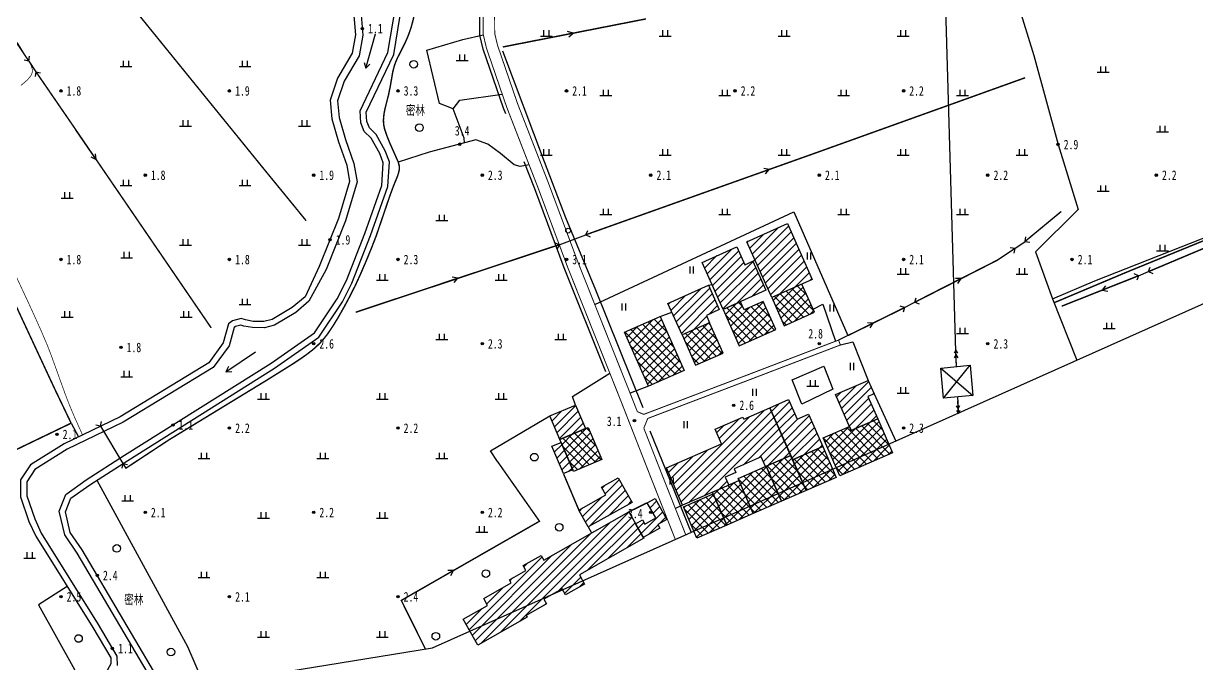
# Model space of a CAD drawing. Header units: metres. Extents: x 494039 to 619385, y 3351420 to 3402703.
# Drawn here: x 538615.7 to 539109, y 3373870 to 3374138.9 of the extents above; entities that cross this region are included whole.
import ezdxf
from ezdxf.enums import TextEntityAlignment as Align

# ---------------------------------------------------------------- set-up
doc = ezdxf.new("R2010")
doc.units = ezdxf.units.M
for name, pattern in [('2180', [0]), ('2430', [0]), ('4430', [0]), ('8521', [0]), ('9376', [0]), ('9610', [0])]:
    doc.linetypes.add(name, pattern=pattern)
for name, color, linetype in [('210100', 130, 'Continuous'), ('220200', 130, 'Continuous'), ('220900', 130, '2180'), ('261301', 141, 'Continuous'), ('310300', 8, 'Continuous'), ('310500', 8, 'Continuous'), ('380201', 8, '2430'), ('420500', 8, 'Continuous'), ('440300', 8, '4430'), ('450504', 8, 'Continuous'), ('510301', 8, 'Continuous'), ('510303', 8, 'Continuous'), ('541000', 8, 'Continuous'), ('720100', 8, 'Continuous'), ('760201', 8, '8521'), ('810100', 8, '9610'), ('810302', 8, 'Continuous'), ('810501', 8, 'Continuous'), ('810510', 8, 'Continuous'), ('810600', 8, 'Continuous'), ('范围线', 8, 'Continuous')]:
    doc.layers.add(name, color=color, linetype=linetype)
doc.layers.add('710101', color=8, linetype='Continuous', lineweight=0)
pattern_1 = [(45, (0, 0), (-1.767766953, 1.767766953), []), (135, (0, 0), (-1.767766953, -1.767766953), [])]
pattern_2 = [(45, (0, 0), (-1.767766953, 1.767766953), [])]

# ---------------------------------------------------------------- blocks, each defined once
blk = doc.blocks.new('gc170')
at = {"linetype": 'Continuous'}
blk.add_circle((0, 0), 0.5, dxfattribs=at)
blk = doc.blocks.new('gu')
at = {"flags": 128}
for points in [[(3.75, 0), (-3.75, 0)], [(2.71, -0.6), (3.75, 0), (3.75, 0), (2.71, 0.6)]]:
    blk.add_lwpolyline(points, dxfattribs=at)
blk = doc.blocks.new('p_point')
for radius in [0.25, 0.2, 0.15, 0.1, 0.05]:
    blk.add_circle((0, 0), radius)
blk.add_point((0, 0))
blk = doc.blocks.new('vm')
at = {"linetype": 'Continuous'}
for p, q in [((1.25, 0), (-1.25, 0)), ((-0.5, 0), (-0.5, 1.3)), ((0.5, 1.3), (0.5, 0))]:
    blk.add_line(p, q, dxfattribs=at)
blk = doc.blocks.new('v1')
blk.add_circle((0, 0), 0.8)
blk = doc.blocks.new('ve')
at = {"color": 0, "linetype": 'Continuous'}
for p, q in [((-0.4, 1.5), (-0.4, 0)), ((0.4, 0), (0.4, 1.5))]:
    blk.add_line(p, q, dxfattribs=at)
blk = doc.blocks.new('gc013a')
at = {"linetype": 'Continuous'}
blk.add_line((0.5, 0), (4, 0), dxfattribs=at)
at = {"linetype": 'Continuous', "flags": 128}
for points in [[(2.31, -0.4), (3, 0), (2.31, 0.4)], [(3.31, -0.4), (4, 0), (3.31, 0.4)]]:
    blk.add_lwpolyline(points, dxfattribs=at)
blk = doc.blocks.new('1-3&1-4')
at = {"layer": '310300', "linetype": 'Continuous'}
h = blk.add_hatch(dxfattribs=at)
h.set_pattern_fill('ANSI31', color=8, scale=20, style=0)
h.set_pattern_definition(pattern_2)
h.paths.add_polyline_path([(538930.3332, 3374023.7335), (538919.8421, 3374047.23), (538936.904, 3374054.848), (538947.395, 3374031.3515)])
h = blk.add_hatch(dxfattribs=at)
h.set_pattern_fill('ANSI31', color=8, scale=20, style=0)
h.set_pattern_definition(pattern_2)
h.paths.add_polyline_path([(538909.8751, 3374018.7326), (538901.0281, 3374038.5469), (538915.7026, 3374045.0989), (538919.0778, 3374037.5395), (538922.4517, 3374039.0459), (538927.9234, 3374026.7911)])
h = blk.add_hatch(dxfattribs=at)
h.set_pattern_fill('ANSI31', color=8, scale=20, style=0)
h.set_pattern_definition(pattern_2)
h.paths.add_polyline_path([(538892.6611, 3374008.0268), (538886.7266, 3374021.3182), (538903.7286, 3374028.9095), (538908.2996, 3374018.672), (538902.8806, 3374016.2525), (538904.2442, 3374013.1985)])
h = blk.add_hatch(dxfattribs=at)
h.set_pattern_fill('ANSI31', color=8, scale=20, style=0)
h.set_pattern_definition(pattern_2)
h.paths.add_polyline_path([(538963.7472, 3373967.9007), (538957.1889, 3373982.9645), (538970.9255, 3373988.945), (538973.3748, 3373983.3193), (538970.7911, 3373982.1945), (538974.9001, 3373972.7563)])
h = blk.add_hatch(dxfattribs=at)
h.set_pattern_fill('ANSI31', color=8, scale=20, style=0)
h.set_pattern_definition(pattern_2)
h.paths.add_polyline_path([(538841.2735, 3373964.1703), (538837.102, 3373974.0133), (538847.893, 3373978.5866), (538852.0645, 3373968.7435)])
h = blk.add_hatch(dxfattribs=at)
h.set_pattern_fill('ANSI31', color=8, scale=20, style=0)
h.set_pattern_definition(pattern_2)
h.paths.add_polyline_path([(538938.3384, 3373957.4175), (538927.6813, 3373952.7778), (538925.9423, 3373956.7721), (538914.5007, 3373951.7908), (538915.1877, 3373950.2129), (538910.833, 3373948.317), (538912.2853, 3373944.9812), (538892.8598, 3373936.524), (538886.0502, 3373952.165), (538909.2783, 3373962.2777), (538906.5779, 3373968.4804), (538918.195, 3373973.5381), (538918.5802, 3373972.6533), (538929.6139, 3373977.457)])
h = blk.add_hatch(dxfattribs=at)
h.set_pattern_fill('ANSI31', color=8, scale=20, style=0)
h.set_pattern_definition(pattern_2)
h.paths.add_polyline_path([(538939.1279, 3373955.604), (538929.6139, 3373977.457), (538937.446, 3373980.8669), (538941.0128, 3373972.6742), (538945.8313, 3373974.772), (538951.7785, 3373961.1117)])
h = blk.add_hatch(dxfattribs=at)
h.set_pattern_fill('ANSI31', color=8, scale=20, style=0)
h.set_pattern_definition(pattern_2)
h.paths.add_polyline_path([(538846.678, 3373951.4179), (538842.7768, 3373949.7646), (538837.8996, 3373961.2728), (538841.8007, 3373962.9261)])
h = blk.add_hatch(dxfattribs=at)
h.set_pattern_fill('ANSI31', color=8, scale=20, style=0)
h.set_pattern_definition(pattern_2)
h.paths.add_polyline_path([(538860.6506, 3373940.815), (538858.8243, 3373944.1019), (538865.8221, 3373947.9902), (538871.601, 3373937.5896), (538853.2025, 3373927.3667), (538849.2499, 3373934.4804)])
h = blk.add_hatch(dxfattribs=at)
h.set_pattern_fill('ANSI31', color=8, scale=20, style=0)
h.set_pattern_definition(pattern_2)
h.paths.add_polyline_path([(538873.1168, 3373928.6701), (538876.01, 3373930.3099), (538876.9799, 3373928.5986), (538881.5911, 3373931.2121), (538878.0062, 3373937.5373), (538881.2828, 3373939.3943), (538886.2873, 3373930.5644), (538882.4465, 3373928.3876), (538883.2773, 3373926.9218), (538876.3371, 3373922.9883)])
h = blk.add_hatch(dxfattribs=at)
h.set_pattern_fill('ANSI31', color=8, scale=20, style=0)
h.set_pattern_definition(pattern_2)
h.paths.add_polyline_path([(538870.2538, 3373933.7217), (538876.5417, 3373922.6273), (538849.4854, 3373907.2927), (538851.69, 3373903.403), (538843.6674, 3373898.8561), (538842.2429, 3373901.3696), (538834.501, 3373896.9818), (538835.613, 3373895.0197), (538827.1152, 3373890.2034), (538827.5385, 3373889.4566), (538806.7215, 3373877.6582), (538800.5365, 3373888.571), (538810.8595, 3373894.4217), (538809.2459, 3373897.2689), (538820.8182, 3373903.8277), (538820.0546, 3373905.1749), (538826.9823, 3373909.1013), (538825.8142, 3373911.1622), (538833.3675, 3373915.4432), (538834.4946, 3373913.4545)])
at = {"layer": '310500', "linetype": 'Continuous'}
h = blk.add_hatch(dxfattribs=at)
h.set_pattern_fill('ANSI37', color=8, scale=20, style=0)
h.set_pattern_definition(pattern_1)
h.paths.add_polyline_path([(538948.3415, 3374017.6078), (538943.0677, 3374029.4194), (538930.3332, 3374023.7335), (538935.607, 3374011.9219)])
h = blk.add_hatch(dxfattribs=at)
h.set_pattern_fill('ANSI37', color=8, scale=20, style=0)
h.set_pattern_definition(pattern_1)
h.paths.add_polyline_path([(538932.0194, 3374010.3201), (538926.7456, 3374022.1316), (538918.7406, 3374018.5575), (538917.2018, 3374022.004), (538909.8751, 3374018.7326), (538916.6877, 3374003.4746)])
h = blk.add_hatch(dxfattribs=at)
h.set_pattern_fill('ANSI37', color=8, scale=20, style=0)
h.set_pattern_definition(pattern_1)
h.paths.add_polyline_path([(538878.5736, 3373986.4569), (538868.4439, 3374009.1442), (538883.392, 3374015.8185), (538893.5218, 3373993.1311)])
h = blk.add_hatch(dxfattribs=at)
h.set_pattern_fill('ANSI37', color=8, scale=20, style=0)
h.set_pattern_definition(pattern_1)
h.paths.add_polyline_path([(538909.9326, 3374000.4584), (538904.2442, 3374013.1985), (538892.6611, 3374008.0268), (538898.3495, 3373995.2867)])
h = blk.add_hatch(dxfattribs=at)
h.set_pattern_fill('ANSI37', color=8, scale=20, style=0)
h.set_pattern_definition(pattern_1)
h.paths.add_polyline_path([(538958.9348, 3373948.8443), (538951.9889, 3373964.7984), (538963.009, 3373969.5962), (538963.7472, 3373967.9007), (538974.9001, 3373972.7563), (538981.1079, 3373958.4977)])
h = blk.add_hatch(dxfattribs=at)
h.set_pattern_fill('ANSI37', color=8, scale=20, style=0)
h.set_pattern_definition(pattern_1)
h.paths.add_polyline_path([(538853.207, 3373969.2277), (538858.9418, 3373955.6959), (538847.0083, 3373950.6384), (538841.2735, 3373964.1703)])
h = blk.add_hatch(dxfattribs=at)
h.set_pattern_fill('ANSI37', color=8, scale=20, style=0)
h.set_pattern_definition(pattern_1)
h.paths.add_polyline_path([(538934.4347, 3373938.1777), (538928.0151, 3373952.9231), (538938.3384, 3373957.4175), (538944.758, 3373942.6722)])
h = blk.add_hatch(dxfattribs=at)
h.set_pattern_fill('ANSI37', color=8, scale=20, style=0)
h.set_pattern_definition(pattern_1)
h.paths.add_polyline_path([(538944.758, 3373942.6722), (538939.1279, 3373955.604), (538951.7785, 3373961.1117), (538957.4086, 3373948.1798)])
h = blk.add_hatch(dxfattribs=at)
h.set_pattern_fill('ANSI37', color=8, scale=20, style=0)
h.set_pattern_definition(pattern_1)
h.paths.add_polyline_path([(538922.5937, 3373933.0225), (538916.174, 3373947.7679), (538928.0151, 3373952.9231), (538934.4347, 3373938.1777)])
h = blk.add_hatch(dxfattribs=at)
h.set_pattern_fill('ANSI37', color=8, scale=20, style=0)
h.set_pattern_definition(pattern_1)
h.paths.add_polyline_path([(538911.3961, 3373928.1475), (538905.3767, 3373941.9734), (538916.5743, 3373946.8485), (538922.5937, 3373933.0225)])
h = blk.add_hatch(dxfattribs=at)
h.set_pattern_fill('ANSI37', color=8, scale=20, style=0)
h.set_pattern_definition(pattern_1)
h.paths.add_polyline_path([(538911.3961, 3373928.1475), (538898.8792, 3373922.698), (538893.1837, 3373935.7799), (538905.7006, 3373941.2294)])
at = {"layer": '210100', "color": 141, "linetype": 'Continuous', "elevation": 1.1, "flags": 128}
for points in [[(538757.6091, 3374144.0243), (538758.4896, 3374133.9811), (538756.9141, 3374125.2928), (538750.5901, 3374114.6988), (538747.8088, 3374106.3752), (538748.5166, 3374099.3806), (538751.0893, 3374090.1824), (538754.6415, 3374080.1424), (538755.9789, 3374072.3102), (538751.1348, 3374055.9226), (538742.9682, 3374035.5462), (538735.7498, 3374022.2138)], [(538747.574, 3374023.1755), (538751.4847, 3374030.915), (538759.2442, 3374050.7266), (538766.4546, 3374070.869), (538767.016, 3374080.3223), (538765.5068, 3374084.3224), (538761.9193, 3374090.7182), (538758.9843, 3374093.589), (538757.6046, 3374097.1848), (538757.2788, 3374102.1451), (538768.9346, 3374126.6766), (538772.2502, 3374146.5321)], [(538735.7498, 3374022.2138), (538730.2157, 3374017.4106), (538721.3167, 3374012.0926), (538717.0469, 3374011.0166), (538712.0606, 3374011.1329), (538708.4174, 3374011.7949), (538707.1673, 3374012.2085), (538704.8616, 3374011.5776), (538704.2764, 3374011.1365), (538702.1545, 3374003.5272), (538695.5076, 3373994.3768), (538657.6641, 3373971.3747), (538634.0985, 3373960.0303), (538620.5765, 3373951.4933), (538617.1466, 3373946.37), (538617.1208, 3373940.5065), (538620.4497, 3373930.7172), (538623.2069, 3373924.8129), (538647.1954, 3373886.4359), (538655.0419, 3373873.0965), (538655.0655, 3373869.1407)], [(538672.8025, 3373857.8902), (538638.2827, 3373916.4247), (538633.0651, 3373924.0542), (538630.7185, 3373933.9942), (538633.6164, 3373941.0662), (538642.155, 3373947.2166), (538658.211, 3373957.5016), (538719.8268, 3373996.1605), (538738.121, 3374008.9821), (538747.574, 3374023.1755)]]:
    blk.add_lwpolyline(points, dxfattribs=at)
at = {"layer": '220200', "color": 141, "linetype": 'Continuous', "const_width": 0.6, "flags": 128}
for points, elevation in [([(538588.9544, 3374232.2239), (538657.57, 3374150.7175), (538716.5169, 3374078.1394), (538734.6059, 3374056.0308)], 2.6546), ([(538539.4197, 3374226.4429), (538543.303, 3374209.5744), (538555.7268, 3374175.6239), (538576.757, 3374185.1946), (538617.9308, 3374123.1465)], 2.163), ([(538817.2795, 3374129.0433), (538877.4578, 3374140.8357)], 2.6915), ([(538852.225, 3374050.1463), (538949.2652, 3374084.6812), (539036.9279, 3374116.1256)], 1.9632), ([(539036.8373, 3374047.3306), (539052.0703, 3374059.9212)], 2.6915), ([(539135.5167, 3374054.3182), (539088.7113, 3374034.6365)], 1.8921), ([(538755.4352, 3374017.5912), (538840.9996, 3374045.9713)], 1.9632), ([(538990.4876, 3374021.7842), (539025.2196, 3374039.4776), (539032.4943, 3374044.3286)], 2.6915), ([(539084.5986, 3374032.946), (539052.2553, 3374020.1223)], 1.8921), ([(538962.393, 3374007.7946), (538986.2242, 3374019.5572)], 2.6915), ([(538547.6045, 3373928.5215), (538635.7769, 3373970.9829)], 2.7313), ([(538784.7463, 3373876.0513), (538774.5842, 3373896.5065), (538832.6885, 3373929.7683), (538815.0197, 3373954.9141)], 2.1857)]:
    blk.add_lwpolyline(points, dxfattribs=dict(at, elevation=elevation))
for points in [[(538620.9907, 3374118.6102), (538636.9404, 3374095.4192), (538694.6683, 3374011.0143)], [(538502.7165, 3373990.313), (538560.1694, 3374010.2357), (538609.2971, 3374027.3648), (538628.7484, 3373985.6332), (538635.7769, 3373970.9829)]]:
    blk.add_lwpolyline(points, dxfattribs=at)
at = {"layer": '220900', "color": 141, "linetype": 'Continuous'}
for p, q in [((538617.9308, 3374123.1465), (538618.3124, 3374125.1098)), ((538617.9308, 3374123.1465), (538615.9675, 3374123.5281)), ((538620.9907, 3374118.6102), (538620.6091, 3374116.6469)), ((538620.9907, 3374118.6102), (538622.954, 3374118.2286)), ((538852.225, 3374050.1463), (538853.0575, 3374051.9648)), ((538840.9996, 3374045.9713), (538839.1811, 3374046.8038)), ((538840.9996, 3374045.9713), (538840.1671, 3374044.1528)), ((538852.225, 3374050.1463), (538854.0435, 3374049.3138)), ((539036.8373, 3374047.3306), (539037.1965, 3374049.2981)), ((539036.8373, 3374047.3306), (539038.8048, 3374046.9714)), ((539032.4943, 3374044.3286), (539030.5268, 3374044.6878)), ((539032.4943, 3374044.3286), (539032.1351, 3374042.3611)), ((539088.7113, 3374034.6365), (539089.4817, 3374036.4822)), ((539084.5986, 3374032.946), (539082.7529, 3374033.7164)), ((539084.5986, 3374032.946), (539083.8282, 3374031.1003)), ((539088.7113, 3374034.6365), (539090.557, 3374033.8661)), ((538990.4876, 3374021.7842), (538991.0863, 3374023.6925)), ((538990.4876, 3374021.7842), (538992.3959, 3374021.1855)), ((538986.2242, 3374019.5572), (538984.3159, 3374020.1559)), ((538986.2242, 3374019.5572), (538985.6255, 3374017.6489))]:
    blk.add_line(p, q, dxfattribs=at)
at = {"layer": '220900', "color": 141, "linetype": '2180', "flags": 128}
for points, elevation in [([(538617.9308, 3374123.1465), (538620.9907, 3374118.6102)], 2.163), ([(538840.9996, 3374045.9713), (538852.225, 3374050.1463)], 1.9632), ([(539032.4943, 3374044.3286), (539036.8373, 3374047.3306)], 2.6915), ([(539084.5986, 3374032.946), (539088.7113, 3374034.6365)], 1.8921), ([(538986.2242, 3374019.5572), (538990.4876, 3374021.7842)], 2.6915)]:
    blk.add_lwpolyline(points, dxfattribs=dict(at, elevation=elevation))
at = {"layer": '310300', "color": 8, "linetype": 'Continuous', "flags": 128}
for points, elevation in [([(538930.3332, 3374023.7335), (538919.8421, 3374047.23), (538936.904, 3374054.848), (538947.395, 3374031.3515)], 7.8589), ([(538909.8751, 3374018.7326), (538901.0281, 3374038.5469), (538915.7026, 3374045.0989), (538919.0778, 3374037.5395), (538922.4517, 3374039.0459), (538927.9234, 3374026.7911)], 7.8589), ([(538892.6611, 3374008.0268), (538886.7266, 3374021.3182), (538903.7286, 3374028.9095), (538908.2996, 3374018.672), (538902.8806, 3374016.2525), (538904.2442, 3374013.1985)], 7.8589), ([(538963.7472, 3373967.9007), (538957.1889, 3373982.9645), (538970.9255, 3373988.945), (538973.3748, 3373983.3193), (538970.7911, 3373982.1945), (538974.9001, 3373972.7563)], 7.4366), ([(538841.2735, 3373964.1703), (538837.102, 3373974.0133), (538847.893, 3373978.5866), (538852.0645, 3373968.7435)], 8.1624), ([(538938.3384, 3373957.4175), (538927.6813, 3373952.7778), (538925.9423, 3373956.7721), (538914.5007, 3373951.7908), (538915.1877, 3373950.2129), (538910.833, 3373948.317), (538912.2853, 3373944.9812), (538892.8598, 3373936.524), (538886.0502, 3373952.165), (538909.2783, 3373962.2777), (538906.5779, 3373968.4804), (538918.195, 3373973.5381), (538918.5802, 3373972.6533), (538929.6139, 3373977.457)], 7.4366), ([(538939.1279, 3373955.604), (538929.6139, 3373977.457), (538937.446, 3373980.8669), (538941.0128, 3373972.6742), (538945.8313, 3373974.772), (538951.7785, 3373961.1117)], 7.4366), ([(538846.678, 3373951.4179), (538842.7768, 3373949.7646), (538837.8996, 3373961.2728), (538841.8007, 3373962.9261)], 6.8346), ([(538860.6506, 3373940.815), (538858.8243, 3373944.1019), (538865.8221, 3373947.9902), (538871.601, 3373937.5896), (538853.2025, 3373927.3667), (538849.2499, 3373934.4804)], 7.8918), ([(538873.1168, 3373928.6701), (538876.01, 3373930.3099), (538876.9799, 3373928.5986), (538881.5911, 3373931.2121), (538878.0062, 3373937.5373), (538881.2828, 3373939.3943), (538886.2873, 3373930.5644), (538882.4465, 3373928.3876), (538883.2773, 3373926.9218), (538876.3371, 3373922.9883)], 5.4386), ([(538870.2538, 3373933.7217), (538876.5417, 3373922.6273), (538849.4854, 3373907.2927), (538851.69, 3373903.403), (538843.6674, 3373898.8561), (538842.2429, 3373901.3696), (538834.501, 3373896.9818), (538835.613, 3373895.0197), (538827.1152, 3373890.2034), (538827.5385, 3373889.4566), (538806.7215, 3373877.6582), (538800.5365, 3373888.571), (538810.8595, 3373894.4217), (538809.2459, 3373897.2689), (538820.8182, 3373903.8277), (538820.0546, 3373905.1749), (538826.9823, 3373909.1013), (538825.8142, 3373911.1622), (538833.3675, 3373915.4432), (538834.4946, 3373913.4545)], 9.8645)]:
    blk.add_lwpolyline(points, close=True, dxfattribs=dict(at, elevation=elevation))
at = {"layer": '310500', "color": 8, "linetype": 'Continuous', "flags": 128}
for points, elevation in [([(538948.3415, 3374017.6078), (538943.0677, 3374029.4194), (538930.3332, 3374023.7335), (538935.607, 3374011.9219)], 14.9328), ([(538932.0194, 3374010.3201), (538926.7456, 3374022.1316), (538918.7406, 3374018.5575), (538917.2018, 3374022.004), (538909.8751, 3374018.7326), (538916.6877, 3374003.4746)], 14.9328), ([(538878.5736, 3373986.4569), (538868.4439, 3374009.1442), (538883.392, 3374015.8185), (538893.5218, 3373993.1311)], 14.9328), ([(538909.9326, 3374000.4584), (538904.2442, 3374013.1985), (538892.6611, 3374008.0268), (538898.3495, 3373995.2867)], 14.9328), ([(538958.9348, 3373948.8443), (538951.9889, 3373964.7984), (538963.009, 3373969.5962), (538963.7472, 3373967.9007), (538974.9001, 3373972.7563), (538981.1079, 3373958.4977)], 15.0693), ([(538853.207, 3373969.2277), (538858.9418, 3373955.6959), (538847.0083, 3373950.6384), (538841.2735, 3373964.1703)], 14.9328), ([(538934.4347, 3373938.1777), (538928.0151, 3373952.9231), (538938.3384, 3373957.4175), (538944.758, 3373942.6722)], 15.0693), ([(538944.758, 3373942.6722), (538939.1279, 3373955.604), (538951.7785, 3373961.1117), (538957.4086, 3373948.1798)], 15.0693), ([(538922.5937, 3373933.0225), (538916.174, 3373947.7679), (538928.0151, 3373952.9231), (538934.4347, 3373938.1777)], 15.0693), ([(538911.3961, 3373928.1475), (538905.3767, 3373941.9734), (538916.5743, 3373946.8485), (538922.5937, 3373933.0225)], 15.0693)]:
    blk.add_lwpolyline(points, close=True, dxfattribs=dict(at, elevation=elevation))
blk.add_lwpolyline([(538911.3961, 3373928.1475), (538898.8792, 3373922.698), (538893.1837, 3373935.7799), (538905.7006, 3373941.2294)], close=True, dxfattribs=at)
at = {"layer": '380201', "color": 8, "linetype": '2430', "const_width": 0.6, "flags": 128}
for points, elevation in [([(538842.7768, 3373949.7646), (538849.2499, 3373934.4804)], 6.2196), ([(538878.0062, 3373937.5373), (538870.2538, 3373933.7217)], 5.4386)]:
    blk.add_lwpolyline(points, dxfattribs=dict(at, elevation=elevation))
at = {"layer": '420500', "color": 8, "linetype": 'Continuous', "const_width": 0.4, "flags": 128}
for points in [[(538889.8176, 3373922.0974), (538880.0114, 3373946.9074), (538866.8984, 3373980.3691), (538844.4313, 3374036.7724), (538832.0343, 3374070.0026), (538818.9129, 3374103.7464), (538810.4045, 3374128.5233), (538809.0697, 3374134.1981), (538809.0288, 3374143.1959), (538811.4225, 3374164.4471), (538815.0006, 3374184.1712), (538824.0282, 3374212.4781), (538835.3504, 3374245.6523), (538848.5101, 3374282.0305), (538850.6697, 3374290.0011)], [(538873.8427, 3373975.8032), (538871.3623, 3373982.1328), (538848.9098, 3374038.4995), (538836.5197, 3374071.7113), (538823.4211, 3374105.3962), (538815.0218, 3374129.8555), (538813.8668, 3374134.7658), (538813.8296, 3374142.9373), (538816.1739, 3374163.7493), (538819.6677, 3374183.0088), (538828.5862, 3374210.9737), (538832.489, 3374222.4087)], [(538873.8427, 3373975.8032), (538876.5497, 3373974.6805), (538920.7295, 3373991.473), (538958.4342, 3374005.8868)], [(538876.5468, 3373968.903), (538878.2215, 3373972.961), (538921.5136, 3373989.4161), (538959.2202, 3374003.8306)], [(538894.2047, 3373924.0554), (538884.4776, 3373948.6651), (538876.5468, 3373968.903)]]:
    blk.add_lwpolyline(points, dxfattribs=at)
at = {"layer": '420500', "color": 8, "linetype": 'Continuous', "const_width": 0.4, "elevation": 2.5132, "flags": 128}
blk.add_lwpolyline([(538958.4342, 3374005.8868), (538959.2202, 3374003.8306)], dxfattribs=at)
at = {"layer": '440300', "color": 8, "linetype": '4430', "const_width": 0.6, "flags": 128}
for points in [[(538810.233, 3374153.8869), (538805.7947, 3374154.8338), (538803.1981, 3374155.5185), (538800.4477, 3374156.4781), (538795.1709, 3374158.7189), (538793.9174, 3374159.0821), (538792.6377, 3374159.2786), (538791.18, 3374159.2555), (538789.1717, 3374158.9836), (538783.2207, 3374157.6789), (538781.3352, 3374157.0254), (538780.5314, 3374156.5838), (538780.0468, 3374156.1967), (538779.6057, 3374155.5502), (538779.4491, 3374154.7308), (538779.5111, 3374153.8175), (538780.1148, 3374150.209), (538780.3045, 3374147.0535), (538780.1713, 3374143.9998), (538779.6847, 3374140.8486), (538778.7803, 3374137.4398), (538778.019, 3374135.1847), (538777.1534, 3374132.9556), (538776.0962, 3374130.579), (538773.0128, 3374124.4854), (538772.1927, 3374122.6162), (538771.7036, 3374121.2626), (538770.9848, 3374118.4768), (538769.9201, 3374112.2761), (538769.1947, 3374108.827), (538767.7297, 3374103.0347), (538767.3069, 3374100.8384), (538767.0775, 3374098.3735), (538767.1572, 3374096.6327), (538767.5613, 3374094.6092), (538768.596, 3374091.5307), (538769.7614, 3374088.6752), (538773.3458, 3374080.5949), (538773.745, 3374078.996), (538773.7171, 3374077.4382), (538773.4898, 3374076.2985), (538773.0903, 3374075.013), (538771.1581, 3374070.2146), (538769.6769, 3374066.1948), (538764.1223, 3374049.8984), (538762.1353, 3374044.7462), (538759.6728, 3374038.7633), (538757.2865, 3374033.24), (538755.1539, 3374028.6161), (538752.9302, 3374024.2122), (538750.5935, 3374019.8659), (538748.1623, 3374015.5756), (538746.1241, 3374012.2052), (538743.6545, 3374008.5349), (538742.0198, 3374006.4395), (538740.5928, 3374004.8301), (538738.7985, 3374003.0593), (538737.3418, 3374001.8009), (538735.0597, 3374000.0298), (538732.3014, 3373998.0791), (538728.6679, 3373995.6771), (538718.3104, 3373989.2121), (538676.8447, 3373963.9274), (538658.838, 3373952.0724), (538657.5354, 3373954.0554)], [(539049.0747, 3374021.5886), (539079.7753, 3374034.5095), (539138.0078, 3374058.3055), (539220.3476, 3374069.6139)]]:
    blk.add_lwpolyline(points, dxfattribs=at)
at = {"layer": '450504', "color": 8, "linetype": 'Continuous'}
for p, q in [((538648.1141, 3373969.6775), (538648.5948, 3373971.6189)), ((538648.1141, 3373969.6775), (538646.1727, 3373970.1582)), ((538657.5354, 3373954.0554), (538657.0547, 3373952.114)), ((538657.5354, 3373954.0554), (538659.4768, 3373953.5747))]:
    blk.add_line(p, q, dxfattribs=at)
at = {"layer": '450504', "color": 8, "linetype": 'Continuous', "elevation": 2.6435, "flags": 128}
blk.add_lwpolyline([(538648.1141, 3373969.6775), (538657.5354, 3373954.0554)], dxfattribs=at)
at = {"layer": '510303', "color": 8, "linetype": 'Continuous'}
for p, q in [((539001.4189, 3373994.1576), (539014.9606, 3373982.5805)), ((539002.5944, 3373981.4377), (539013.785, 3373995.3005))]:
    blk.add_line(p, q, dxfattribs=at)
at = {"layer": '510303', "color": 8, "linetype": 'Continuous', "elevation": 2.8614, "flags": 128}
blk.add_lwpolyline([(539002.5944, 3373981.4377), (539001.4189, 3373994.1576), (539013.785, 3373995.3005), (539014.9606, 3373982.5805)], close=True, dxfattribs=at)
at = {"layer": '541000', "color": 8, "linetype": 'Continuous'}
for p, q in [((539007.9507, 3373996.3655), (539000.3336, 3374251.1816)), ((539008.8319, 3373975.2138), (539008.5798, 3373980.3786))]:
    blk.add_line(p, q, dxfattribs=at)
at = {"layer": '710101', "color": 8, "linetype": 'Continuous', "const_width": 0.3, "elevation": 2, "flags": 128}
for points in [[(538640.5552, 3373966.0494), (538637.0127, 3373973.9521), (538634.9331, 3373978.9237), (538633.2479, 3373983.2975), (538627.4096, 3373999.4722), (538625.6754, 3374003.9203), (538623.4691, 3374009.1152), (538620.2336, 3374016.329), (538617.403, 3374022.4891), (538605.9185, 3374047.0478)], [(538614.6671, 3374112.8845), (538616.7171, 3374114.5965), (538617.3045, 3374115.1493), (538618.1856, 3374116.0915), (538618.7542, 3374116.8505), (538618.9886, 3374117.2406), (538619.2773, 3374117.8787), (538619.3952, 3374118.2861), (538619.4727, 3374119.173), (538619.4407, 3374119.5604), (538619.2768, 3374120.3459), (538618.9449, 3374121.2761), (538618.3525, 3374122.4851), (538613.1852, 3374130.9519)]]:
    blk.add_lwpolyline(points, dxfattribs=at)
at = {"layer": '760201', "color": 8, "linetype": '8521', "flags": 128}
for points in [[(538837.1716, 3374295.5151), (538833.6784, 3374284.1207), (538824.9087, 3374260.5468), (538815.9011, 3374231.6504), (538809.5772, 3374207.2072), (538805.7563, 3374193.3667), (538802.1739, 3374184.5978), (538798.5244, 3374180.4323), (538793.9292, 3374177.7109), (538778.5375, 3374176.2034), (538758.8214, 3374176.0356), (538757.3791, 3374175.6333), (538756.4909, 3374174.5707), (538755.5525, 3374170.2353), (538754.0992, 3374152.4137), (538754.5115, 3374143.8143), (538755.361, 3374134.125), (538753.9603, 3374126.4005), (538747.7525, 3374116.0013), (538744.6534, 3374106.7263), (538745.4552, 3374098.802), (538748.1281, 3374089.2456), (538751.6265, 3374079.3577), (538752.7977, 3374072.4986), (538748.1994, 3374056.9422), (538740.1203, 3374036.7841), (538734.1257, 3374024.0133)], [(538749.8565, 3374022.0222), (538753.8217, 3374029.8697), (538761.6392, 3374049.8292), (538768.9857, 3374070.3518), (538769.6011, 3374080.715), (538767.8314, 3374085.4054), (538763.97, 3374092.2895), (538761.1718, 3374095.0266), (538760.131, 3374097.7391), (538759.8742, 3374101.6486), (538771.398, 3374125.9023), (538774.8577, 3374146.6207), (538773.2124, 3374153.5413), (538774.6247, 3374158.1013), (538780.4744, 3374161.6775), (538792.6558, 3374163.7801), (538799.3398, 3374167.6816), (538803.3983, 3374168.7213), (538806.2508, 3374168.7766), (538810.5319, 3374175.9884), (538815.1337, 3374192.1955), (538825.3186, 3374225.0582), (538823.8797, 3374225.9064), (538825.9267, 3374232.1703), (538827.3981, 3374231.7863), (538841.936, 3374273.7076), (538848.8722, 3374292.8272)], [(539024.6563, 3374219.3722), (539030.0938, 3374184.7802), (539033.9435, 3374146.6805), (539040.5149, 3374125.4034), (539050.7111, 3374088.0689), (539059.1148, 3374060.7514), (539041.2605, 3374043.0218), (539048.4214, 3374023.2498), (539066.1558, 3374030.7151), (539115.702, 3374050.1882), (539137.2562, 3374060.006), (539203.7461, 3374069.1266), (539226.7909, 3374072.4896)], [(538734.1257, 3374024.0133), (538728.6965, 3374019.5752), (538720.2965, 3374014.5554), (538716.75, 3374013.6617), (538712.3288, 3374013.7648), (538709.0705, 3374014.3569), (538707.2394, 3374014.9627), (538703.6779, 3374013.9881), (538701.9758, 3374012.7052), (538699.7415, 3374004.6931), (538693.685, 3373996.3554), (538656.4013, 3373973.6936), (538632.8202, 3373962.3423), (538618.6959, 3373953.4251), (538614.5127, 3373947.1767), (538614.4815, 3373940.0759), (538617.999, 3373929.7318), (538620.8852, 3373923.5513), (538644.9401, 3373885.068), (538652.4088, 3373872.371), (538652.424, 3373869.8156), (538649.6593, 3373864.8289), (538647.2077, 3373861.4031), (538648.3176, 3373855.5064), (538649.2034, 3373854.0617)], [(538675.4911, 3373858.3264), (538640.4252, 3373917.7869), (538635.4262, 3373925.0968), (538633.3751, 3373933.7852), (538635.6889, 3373939.4319), (538643.582, 3373945.1173), (538659.5692, 3373955.3582), (538721.2308, 3373994.046), (538739.9682, 3374007.1781), (538749.8565, 3374022.0222)], [(539048.4214, 3374023.2497), (539058.5802, 3373997.4166)]]:
    blk.add_lwpolyline(points, dxfattribs=at)
at = {"layer": '760201', "color": 8, "linetype": '8521', "elevation": 3.4112, "flags": 128}
blk.add_lwpolyline([(538828.328, 3374079.5339), (538824.5595, 3374078.8872), (538822.018, 3374079.5107), (538816.2522, 3374084.2694), (538811.029, 3374088.143), (538805.9299, 3374089.978), (538786.3548, 3374084.8116), (538773.3458, 3374080.5949)], dxfattribs=at)
at = {"layer": '810100', "color": 8, "linetype": '9610', "flags": 128}
for points in [[(538801.1772, 3374088.7236), (538801.0079, 3374090.6662), (538796.3639, 3374103.0083), (538790.699, 3374105.2783), (538785.3572, 3374127.6326), (538800.524, 3374132.1607), (538809.0697, 3374134.1981)], [(538878.5736, 3373986.4569), (538870.7887, 3373983.5726)], [(538646.6217, 3373947.0644), (538684.7422, 3373877.2043), (538691.6888, 3373860.9542)], [(538853.2025, 3373927.3667), (538854.5853, 3373924.8413)], [(538634.1468, 3373902.3352), (538622.1013, 3373894.6399), (538637.231, 3373867.4516), (538637.3552, 3373865.4119), (538633.8369, 3373863.6888), (538592.6881, 3373848.1997), (538589.4418, 3373849.2197), (538581.7576, 3373856.2113), (538577.6548, 3373858.1778), (538549.0995, 3373851.6876), (538544.0265, 3373845.9738), (538539.3015, 3373836.2318)]]:
    blk.add_lwpolyline(points, dxfattribs=at)
for points, elevation in [([(538796.3639, 3374103.0083), (538799.1684, 3374106.753), (538817.024, 3374109.2467)], 3.1443), ([(538855.943, 3374020.8428), (538939.6125, 3374059.7959), (538962.393, 3374007.7946), (538958.4342, 3374005.8868)], 2.6915), ([(538922.4517, 3374039.0459), (538923.2964, 3374039.4936)], 2.7396), ([(538903.7286, 3374028.9095), (538905.1614, 3374029.2897)], 2.2844), ([(538947.7687, 3374018.8909), (538951.8211, 3374021.03), (538957.1318, 3374005.3889)], 2.0416), ([(538883.392, 3374015.8185), (538888.3489, 3374017.6847)], 2.2844), ([(538959.2202, 3374003.8306), (538964.4715, 3374005.1162), (538970.9255, 3373988.945)], 2.6915), ([(538847.893, 3373978.5866), (538846.5432, 3373982.152), (538862.2761, 3373991.9733)], 2.8129), ([(538973.3748, 3373983.3193), (538982.5343, 3373963.4771)], 2.6915), ([(538815.0197, 3373954.9141), (538812.0453, 3373959.3385), (538837.102, 3373974.0133)], 2.8129), ([(538635.7769, 3373970.9829), (538638.9282, 3373965.2697)], 2.4007), ([(538892.8598, 3373936.524), (538889.8252, 3373935.1356)], 3.2696)]:
    blk.add_lwpolyline(points, dxfattribs=dict(at, elevation=elevation))
at = {"layer": '810100', "color": 8, "linetype": '9610', "elevation": 2.784, "flags": 128}
blk.add_lwpolyline([(538938.9843, 3373989.23), (538952.1803, 3373994.9874), (538956.0747, 3373985.2619), (538943.032, 3373978.9547)], close=True, dxfattribs=at)
at = {"layer": '810510', "color": 8, "linetype": '9376', "flags": 128}
for points in [[(538818.4849, 3374100.9616), (538817.5903, 3374103.2624), (538809.0499, 3374128.1325), (538807.6623, 3374134.0316), (538807.6203, 3374143.2717), (538809.831, 3374162.8984)], [(538860.5284, 3373992.5557), (538843.1175, 3374036.2657), (538830.7184, 3374069.5013), (538826.3221, 3374080.8071)]]:
    blk.add_lwpolyline(points, dxfattribs=at)
at = {"layer": '810510', "color": 8, "linetype": '9376', "elevation": 2.9622, "flags": 128}
for points in [[(538817.1266, 3374127.3717), (538834.7031, 3374080.8998), (538843.6146, 3374057.3772), (538856.1982, 3374027.045), (538876.133, 3373977.6038)], [(538879.1066, 3373967.8189), (538896.4617, 3373925.0627)]]:
    blk.add_lwpolyline(points, dxfattribs=at)
at = {"layer": '范围线', "color": 8}
blk.add_lwpolyline([(535819.6419, 3373601.2022), (537627.1126, 3373688.2437), (538787.7298, 3373876.5354), (540484.0612, 3374633.6129), (539516.8326, 3374541.113), (537774.5038, 3374098.173), (535819.6419, 3373601.2022)], dxfattribs=at)
at = {"layer": '261301', "color": 141, "linetype": 'Continuous', "xscale": 2, "yscale": 2}
for p, rotation in [((538761.7, 3374127.3343, 1.2), 253.9692722696887), ((538839.4273, 3374133.3833, 2.6915), 11.08673333578143), ((538642.0228, 3374087.9882, 2.1326), 304.3723695073471), ((538922.26, 3374075.0705, 1.9632), 19.58942701552284), ((538791.2582, 3374029.473, 1.9632), 18.35183817804027), ((539003.2632, 3374028.2924, 2.6915), 26.99777130656439), ((539076.2064, 3374029.6186, 1.8921), 201.629577684488), ((538966.2687, 3374009.7076, 2.6915), 26.27011490674824), ((538707.1076, 3373996.7536, 1.2), 213.9424407018494), ((538790.0668, 3373905.3695, 2.1857), 29.7880757688515)]:
    blk.add_blockref('gu', p, dxfattribs=dict(at, rotation=rotation))
at = {"layer": '510301', "color": 8, "linetype": 'Continuous', "xscale": 2, "yscale": 2}
blk.add_blockref('gc170', (538844.7546, 3374051.8673, 3.1613), dxfattribs=at)
at = {"layer": '541000', "color": 8, "linetype": 'Continuous', "xscale": 2, "yscale": 2}
for p, rotation in [((539008.0284, 3373993.7661), 91.712191513288), ((539008.4527, 3373982.9824), 272.7948860440641)]:
    blk.add_blockref('gc013a', p, dxfattribs=dict(at, rotation=rotation))
at = {"layer": '720100', "color": 8, "linetype": 'Continuous', "xscale": 2, "yscale": 2, "zscale": 2}
for p in [(538758.2447, 3374136.7748, 1.1), (538631.4907, 3374110.6083, 1.8266), (538702.3455, 3374110.6084, 1.9045), (538773.2003, 3374110.6086, 3.3482), (538844.0551, 3374110.6087, 2.1), (538914.9099, 3374110.6089, 2.2037), (538985.7647, 3374110.609, 2.2322), (538799.1778, 3374088.1959, 3.4112), (539050.7111, 3374088.0689, 2.8677), (538666.918, 3374075.181, 1.8153), (538737.7728, 3374075.1811, 1.8937), (538808.6276, 3374075.1813, 2.3022), (538879.4824, 3374075.1814, 2.1218), (538950.3372, 3374075.1815, 2.1115), (539021.192, 3374075.1817, 2.1758), (539092.0468, 3374075.1818, 2.1581), (538744.628, 3374048.0314, 1.9), (538631.4906, 3374039.7535, 1.8453), (538702.3454, 3374039.7536, 1.7759), (538773.2002, 3374039.7538, 2.3121), (538844.0549, 3374039.7539, 3.1), (538985.7645, 3374039.7542, 2.1196), (539056.6193, 3374039.7544, 2.0523), (538656.7033, 3374002.814, 1.8176), (538737.7727, 3374004.3263, 2.5997), (538808.6275, 3374004.3265, 2.2586), (538950.337, 3374004.3267, 2.7555), (539021.1918, 3374004.3269, 2.3491), (538914.3618, 3373978.515, 2.6094), (538872.634, 3373971.9891, 3.0836), (538629.815, 3373966.2684, 2.1), (538678.5517, 3373970.2515, 1.1), (538702.3452, 3373968.8989, 2.157), (538773.2, 3373968.899, 2.2357), (538985.7644, 3373968.8994, 2.3288), (538666.9178, 3373933.4714, 2.1115), (538737.7725, 3373933.4715, 2.1906), (538808.6273, 3373933.4717, 2.1896), (538879.4821, 3373933.4718, 3.3738), (538646.7829, 3373907.0063, 2.392), (538631.4903, 3373898.0439, 2.5269), (538702.3451, 3373898.0441, 2.1364), (538773.1999, 3373898.0442, 2.3856), (538653.1495, 3373876.3136, 1.1)]:
    blk.add_blockref('p_point', p, dxfattribs=at)
at = {"layer": '810302', "color": 8, "linetype": 'Continuous', "xscale": 2, "yscale": 2}
for p in [(538835.5757, 3374133.4771), (538885.5757, 3374133.4771), (538935.5757, 3374133.4771), (538985.5757, 3374133.4771), (538800.1682, 3374123.2747, 3.1326), (538658.8572, 3374120.6739), (538708.8572, 3374120.6739), (539069.6563, 3374118.2497), (538860.5757, 3374108.4771), (538910.5757, 3374108.4771), (538960.5757, 3374108.4771), (539010.5757, 3374108.4771), (538683.8572, 3374095.6739), (538733.8572, 3374095.6739), (539094.6563, 3374093.2497), (538835.5757, 3374083.4771), (538885.5757, 3374083.4771), (538935.5757, 3374083.4771), (538985.5757, 3374083.4771), (539035.5757, 3374083.4771), (538658.8572, 3374070.6739), (538708.8572, 3374070.6739), (539069.6563, 3374068.2497), (538634.1277, 3374065.3703), (538860.5757, 3374058.4771), (538910.5757, 3374058.4771), (538960.5757, 3374058.4771), (539010.5757, 3374058.4771), (538791.6217, 3374055.9542), (538683.8572, 3374045.6739), (538733.8572, 3374045.6739), (539094.6563, 3374043.2497), (538659.1277, 3374040.3703), (538985.5757, 3374033.4771), (539035.5757, 3374033.4771), (538766.6217, 3374030.9542), (538816.6217, 3374030.9542), (538708.8572, 3374020.6739), (538634.1277, 3374015.3703), (538684.1277, 3374015.3703), (539010.5757, 3374008.4771), (539072.2553, 3374010.6031), (538791.6217, 3374005.9542), (538841.6217, 3374005.9542), (538659.1277, 3373990.3703), (538947.6029, 3373986.4518, 2.784), (538716.6217, 3373980.9542), (538766.6217, 3373980.9542), (538816.6217, 3373980.9542), (538985.5757, 3373983.4771), (538691.6217, 3373955.9542), (538741.6217, 3373955.9542), (538791.6217, 3373955.9542), (538659.5428, 3373938.1865), (538716.6217, 3373930.9542), (538766.6217, 3373930.9542), (538808.4231, 3373925.1022), (538618.335, 3373914.1764), (538691.6217, 3373905.9542), (538741.6217, 3373905.9542), (538716.6217, 3373880.9542), (538766.6217, 3373880.9542)]:
    blk.add_blockref('vm', p, dxfattribs=at)
at = {"layer": '810501', "color": 8, "linetype": 'Continuous', "xscale": 2, "yscale": 2}
for p in [(538779.8366, 3374121.7828, 5.1433), (538782.197, 3374095.1453, 5.1433), (538830.5562, 3373956.6936, 2.9864), (538840.9783, 3373927.2637, 2.9864), (538654.9874, 3373918.3378, 2.7153), (538810.1396, 3373907.7916, 2.9864), (538789.1141, 3373881.4306, 2.9864), (538638.8773, 3373880.5054, 2.7153), (538677.7303, 3373874.8083, 2.7153)]:
    blk.add_blockref('v1', p, dxfattribs=at)
at = {"layer": '810600', "color": 8, "linetype": 'Continuous', "xscale": 2, "yscale": 2}
for p in [(538945.9817, 3374039.7257, 3.0268), (538896.7168, 3374033.8244, 3.0268), (538868.185, 3374018.3071, 3.0268), (538955.634, 3374017.8351, 3.0268), (538964.0561, 3373993.2666, 2.784), (538923.1181, 3373982.4308, 2.784), (538894.1854, 3373968.8734, 2.784), (538888.2803, 3373945.2185, 2.784)]:
    blk.add_blockref('ve', p, dxfattribs=at)
at = {"color": 8, "linetype": 'Continuous', "width": 0.75}
for p in [(538780.5266, 3374102.5835), (538662.1228, 3373897.0118)]:
    blk.add_text('密林', height=4, dxfattribs=at).set_placement(p, align=Align.MIDDLE)
at = {"layer": '720100', "color": 8, "width": 0.75}
for s, p in [('1.1', (538760.6447, 3374136.7748, 1.1)), ('1.8', (538633.8907, 3374110.6083, 1.8266)), ('1.9', (538704.7455, 3374110.6084, 1.9045)), ('3.3', (538775.6003, 3374110.6086, 3.3482)), ('2.1', (538846.4551, 3374110.6087, 2.1)), ('2.2', (538917.3099, 3374110.6089, 2.2037)), ('2.2', (538988.1647, 3374110.609, 2.2322)), ('3.4', (538797.1123, 3374093.8483, 3.4112)), ('2.9', (539053.1111, 3374088.0689, 2.8677)), ('1.8', (538669.318, 3374075.181, 1.8153)), ('1.9', (538740.1728, 3374075.1811, 1.8937)), ('2.3', (538811.0276, 3374075.1813, 2.3022)), ('2.1', (538881.8824, 3374075.1814, 2.1218)), ('2.1', (538952.7372, 3374075.1815, 2.1115)), ('2.2', (539023.592, 3374075.1817, 2.1758)), ('2.2', (539094.4468, 3374075.1818, 2.1581)), ('1.9', (538747.028, 3374048.0314, 1.9)), ('1.8', (538633.8906, 3374039.7535, 1.8453)), ('1.8', (538704.7454, 3374039.7536, 1.7759)), ('2.3', (538775.6002, 3374039.7538, 2.3121)), ('3.1', (538846.4549, 3374039.7539, 3.1)), ('2.1', (538988.1645, 3374039.7542, 2.1196)), ('2.1', (539059.0193, 3374039.7544, 2.0523)), ('2.6', (538740.1727, 3374004.3263, 2.5997)), ('2.3', (538811.0275, 3374004.3265, 2.2586)), ('2.8', (538945.7384, 3374008.5683, 2.7555)), ('2.3', (539023.5918, 3374004.3269, 2.3491)), ('1.8', (538659.1033, 3374002.814, 1.8176)), ('2.6', (538916.7618, 3373978.515, 2.6094)), ('1.1', (538680.9517, 3373970.2515, 1.1)), ('3.1', (538861.0137, 3373971.7754, 3.0836)), ('2.1', (538632.215, 3373966.2684, 2.1)), ('2.2', (538704.7452, 3373968.8989, 2.157)), ('2.2', (538775.6, 3373968.899, 2.2357)), ('2.3', (538988.1644, 3373968.8994, 2.3288)), ('2.1', (538669.3178, 3373933.4714, 2.1115)), ('2.2', (538740.1725, 3373933.4715, 2.1906)), ('2.2', (538811.0273, 3373933.4717, 2.1896)), ('3.4', (538869.9272, 3373933.0251, 3.3738)), ('2.4', (538649.1829, 3373907.0063, 2.392)), ('2.5', (538633.8903, 3373898.0439, 2.5269)), ('2.1', (538704.7451, 3373898.0441, 2.1364)), ('2.4', (538775.5999, 3373898.0442, 2.3856)), ('1.1', (538655.5495, 3373876.3136, 1.1))]:
    blk.add_text(s, height=4, dxfattribs=at).set_placement(p, align=Align.MIDDLE_LEFT)

msp = doc.modelspace()

# ---------------------------------------------------------------- block references
msp.add_blockref('1-3&1-4', (0, 0))

doc.saveas('drawing.dxf')
